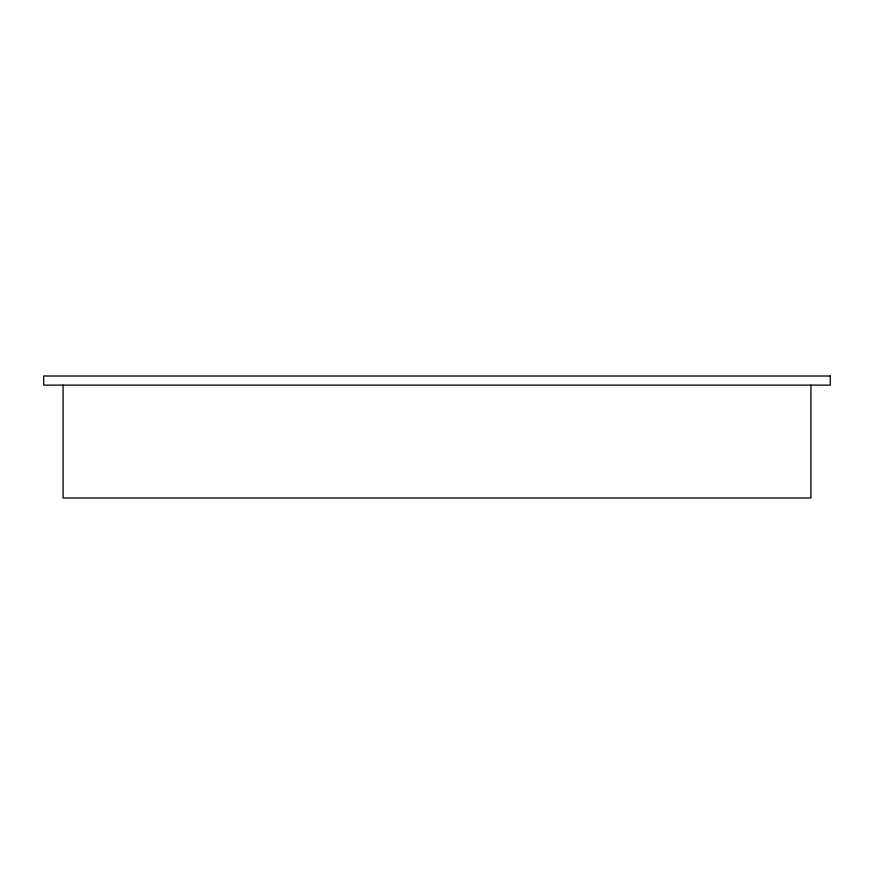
<?xml version="1.0" encoding="UTF-8"?>
<svg xmlns="http://www.w3.org/2000/svg" width="874" height="874" viewBox="0 0 874 874"><rect width="100%" height="100%" fill="white"/><g stroke="black" fill="none" stroke-linecap="round" stroke-linejoin="round"><path stroke-width="1.31" d="M810.919 385.128L810.919 497.994L63.081 497.994L63.081 385.128M830.3 376.006L43.7 376.006L43.7 385.128L830.3 385.128L830.3 376.006"/></g></svg>
